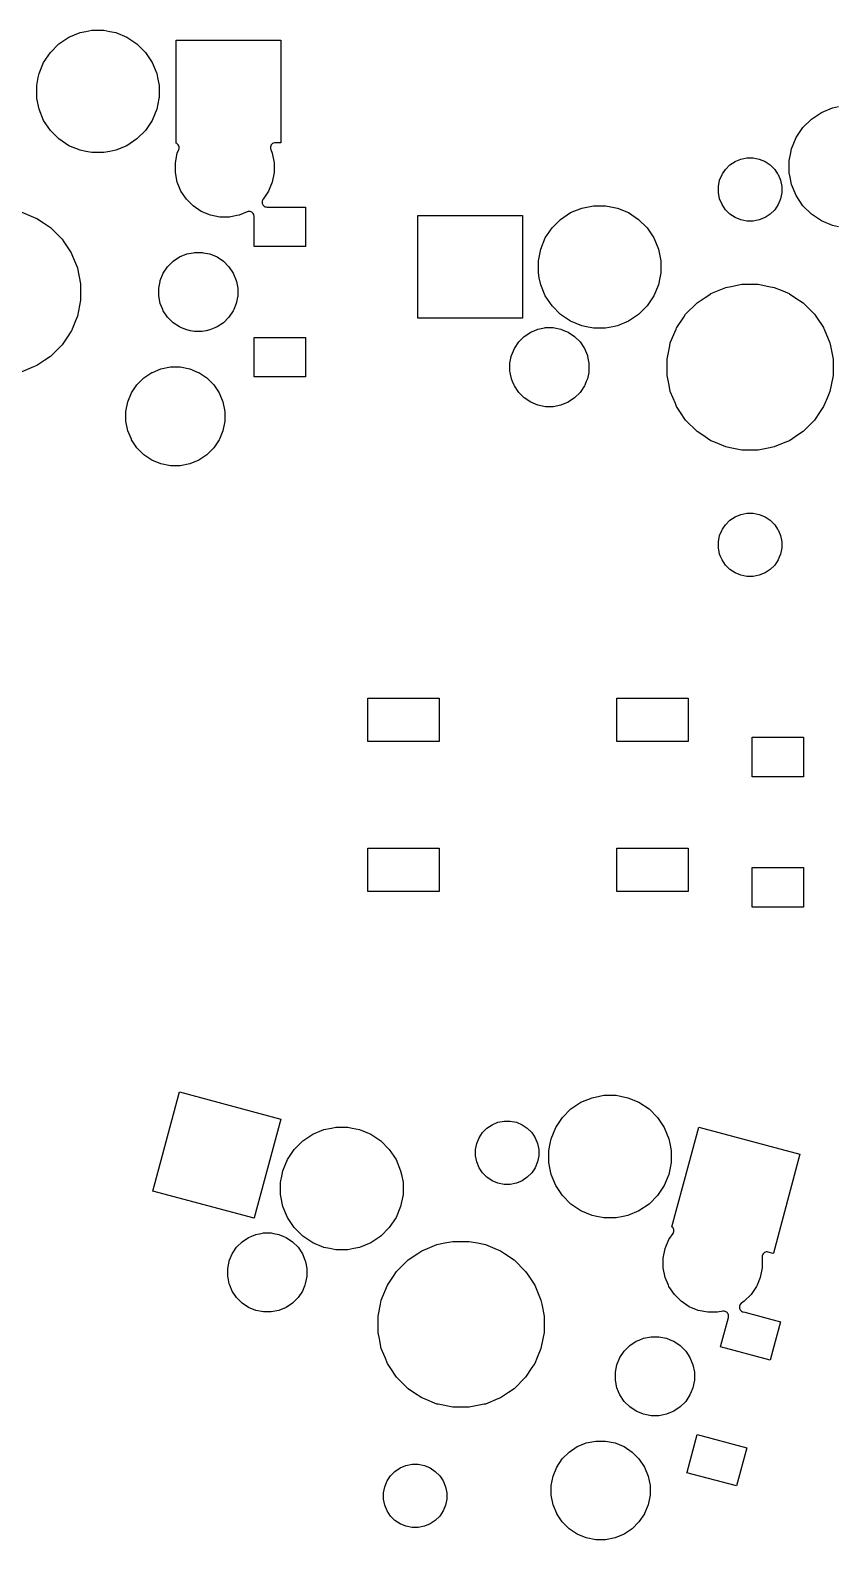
# Model space of a CAD drawing. Extents: x 70 to 347, y -163 to -55.
# Drawn here: x 295.27 to 315.67, y -154.24 to -116 of the extents above; entities that cross this region are included whole.
import ezdxf

# ---------------------------------------------------------------- set-up
doc = ezdxf.new("R2010")
doc.units = 0
doc.layers.add('BLACK', color=7, linetype='CONTINUOUS')

msp = doc.modelspace()

# ---------------------------------------------------------------- linework, layer by layer
at = {"layer": 'BLACK', "linetype": 'CONTINUOUS'}
for p, q in [((295.998, -116.346), (296.252, -116.177)), ((296.252, -116.177), (296.534, -116.06)), ((296.534, -116.06), (296.684, -116.03)), ((296.684, -116.03), (296.834, -116)), ((296.834, -116), (297.139, -116)), ((297.139, -116), (297.289, -116.03)), ((297.289, -116.03), (297.439, -116.06)), ((297.439, -116.06), (297.721, -116.177)), ((297.721, -116.177), (297.975, -116.346)), ((295.612, -116.817), (295.782, -116.563)), ((295.782, -116.563), (295.998, -116.346)), ((297.975, -116.346), (298.191, -116.563)), ((298.191, -116.563), (298.361, -116.817)), ((298.963, -118.861), (298.963, -116.25)), ((298.963, -116.25), (301.615, -116.25)), ((301.615, -116.25), (301.615, -118.852)), ((295.495, -117.099), (295.612, -116.817)), ((298.361, -116.817), (298.478, -117.099)), ((295.436, -117.398), (295.476, -117.197)), ((295.476, -117.197), (295.495, -117.099)), ((298.478, -117.099), (298.498, -117.197)), ((298.498, -117.197), (298.538, -117.398)), ((295.436, -117.704), (295.436, -117.398)), ((295.442, -117.734), (295.436, -117.704)), ((295.495, -118.004), (295.442, -117.734)), ((298.532, -117.734), (298.478, -118.004)), ((298.538, -117.704), (298.532, -117.734)), ((298.538, -117.398), (298.538, -117.704)), ((295.612, -118.286), (295.495, -118.004)), ((298.478, -118.004), (298.361, -118.286)), ((315.048, -118.251), (315.302, -118.082)), ((315.302, -118.082), (315.584, -117.965)), ((315.584, -117.965), (315.734, -117.935)), ((295.782, -118.54), (295.612, -118.286)), ((295.998, -118.756), (295.782, -118.54)), ((298.191, -118.54), (297.975, -118.756)), ((298.361, -118.286), (298.191, -118.54)), ((314.662, -118.722), (314.832, -118.467)), ((314.832, -118.467), (315.048, -118.251)), ((296.252, -118.926), (295.998, -118.756)), ((297.975, -118.756), (297.721, -118.926)), ((298.964, -118.862), (298.963, -118.861)), ((298.985, -118.873), (298.964, -118.862)), ((299.004, -118.889), (298.985, -118.873)), ((299.02, -118.908), (299.004, -118.889)), ((299.031, -118.929), (299.02, -118.908)), ((301.373, -118.908), (301.362, -118.929)), ((301.389, -118.889), (301.373, -118.908)), ((301.408, -118.873), (301.389, -118.889)), ((301.429, -118.862), (301.408, -118.873)), ((301.453, -118.855), (301.429, -118.862)), ((301.477, -118.852), (301.453, -118.855)), ((301.615, -118.852), (301.477, -118.852)), ((314.545, -119.004), (314.662, -118.722)), ((296.534, -119.043), (296.252, -118.926)), ((296.684, -119.072), (296.534, -119.043)), ((296.834, -119.102), (296.684, -119.072)), ((297.139, -119.102), (296.834, -119.102)), ((297.289, -119.072), (297.139, -119.102)), ((297.439, -119.043), (297.289, -119.072)), ((297.721, -118.926), (297.439, -119.043)), ((298.946, -119.358), (298.994, -119.116)), ((298.994, -119.116), (299.031, -119.025)), ((299.039, -118.953), (299.031, -118.929)), ((299.031, -119.025), (299.039, -119.002)), ((299.041, -118.977), (299.039, -118.953)), ((299.039, -119.002), (299.041, -118.977)), ((301.355, -118.953), (301.352, -118.977)), ((301.352, -118.977), (301.355, -119.002)), ((301.362, -118.929), (301.355, -118.953)), ((301.355, -119.002), (301.362, -119.025)), ((301.362, -119.025), (301.4, -119.116)), ((301.4, -119.116), (301.448, -119.358)), ((313.136, -119.319), (313.263, -119.266)), ((313.263, -119.266), (313.418, -119.235)), ((313.418, -119.235), (313.575, -119.235)), ((313.575, -119.235), (313.73, -119.266)), ((313.73, -119.266), (313.858, -119.319)), ((314.486, -119.303), (314.517, -119.146)), ((314.486, -119.609), (314.486, -119.303)), ((314.517, -119.146), (314.545, -119.004)), ((298.946, -119.604), (298.946, -119.358)), ((298.994, -119.846), (298.946, -119.604)), ((301.448, -119.604), (301.4, -119.846)), ((301.448, -119.358), (301.448, -119.604)), ((312.726, -119.803), (312.787, -119.657)), ((312.787, -119.657), (312.799, -119.639)), ((312.799, -119.639), (312.874, -119.526)), ((312.874, -119.526), (312.986, -119.414)), ((312.986, -119.414), (313.117, -119.326)), ((313.117, -119.326), (313.136, -119.319)), ((313.858, -119.319), (313.876, -119.326)), ((313.876, -119.326), (314.007, -119.414)), ((314.007, -119.414), (314.119, -119.526)), ((314.119, -119.526), (314.194, -119.639)), ((314.194, -119.639), (314.206, -119.657)), ((314.206, -119.657), (314.267, -119.803)), ((314.509, -119.725), (314.486, -119.609)), ((299.055, -119.993), (298.994, -119.846)), ((299.088, -120.074), (299.055, -119.993)), ((301.339, -119.993), (301.305, -120.074)), ((301.4, -119.846), (301.339, -119.993)), ((312.696, -119.957), (312.726, -119.803)), ((312.696, -120.115), (312.696, -119.957)), ((314.267, -119.803), (314.298, -119.957)), ((314.298, -119.957), (314.298, -120.115)), ((314.545, -119.909), (314.509, -119.725)), ((314.662, -120.191), (314.545, -119.909)), ((299.225, -120.279), (299.088, -120.074)), ((299.399, -120.453), (299.225, -120.279)), ((301.145, -120.331), (301.143, -120.355)), ((301.143, -120.355), (301.145, -120.38)), ((301.152, -120.307), (301.145, -120.331)), ((301.145, -120.38), (301.152, -120.403)), ((301.164, -120.286), (301.152, -120.307)), ((301.152, -120.403), (301.164, -120.425)), ((301.168, -120.279), (301.164, -120.286)), ((301.164, -120.425), (301.179, -120.444)), ((301.305, -120.074), (301.168, -120.279)), ((301.168, -120.279), (301.168, -120.279)), ((301.179, -120.444), (301.198, -120.459)), ((309.406, -120.471), (309.534, -120.445)), ((309.534, -120.445), (309.839, -120.445)), ((309.839, -120.445), (309.967, -120.471)), ((312.726, -120.27), (312.696, -120.115)), ((312.787, -120.416), (312.726, -120.27)), ((312.874, -120.547), (312.787, -120.416)), ((312.787, -120.416), (312.787, -120.416)), ((314.206, -120.416), (314.119, -120.547)), ((314.267, -120.27), (314.206, -120.416)), ((314.206, -120.416), (314.206, -120.416)), ((314.298, -120.115), (314.267, -120.27)), ((314.832, -120.445), (314.662, -120.191)), ((315.048, -120.661), (314.832, -120.445)), ((295.059, -120.611), (295.296, -120.709)), ((295.296, -120.709), (295.418, -120.76)), ((295.418, -120.76), (295.442, -120.769)), ((295.442, -120.769), (295.606, -120.879)), ((299.604, -120.59), (299.399, -120.453)), ((299.832, -120.684), (299.604, -120.59)), ((299.604, -120.59), (299.604, -120.59)), ((299.604, -120.59), (299.604, -120.59)), ((300.073, -120.732), (299.832, -120.684)), ((300.32, -120.732), (300.073, -120.732)), ((300.506, -120.695), (300.32, -120.732)), ((300.561, -120.684), (300.506, -120.695)), ((300.767, -120.599), (300.561, -120.684)), ((300.79, -120.592), (300.767, -120.599)), ((300.814, -120.59), (300.79, -120.592)), ((300.839, -120.592), (300.814, -120.59)), ((300.862, -120.599), (300.839, -120.592)), ((300.884, -120.611), (300.862, -120.599)), ((300.903, -120.626), (300.884, -120.611)), ((300.918, -120.645), (300.903, -120.626)), ((300.93, -120.667), (300.918, -120.645)), ((300.937, -120.69), (300.93, -120.667)), ((300.939, -120.715), (300.937, -120.69)), ((300.939, -121.482), (300.939, -120.715)), ((301.198, -120.459), (301.22, -120.471)), ((301.22, -120.471), (301.243, -120.478)), ((301.243, -120.478), (301.268, -120.48)), ((301.268, -120.48), (302.241, -120.48)), ((302.241, -120.48), (302.241, -121.482)), ((305.086, -123.297), (305.086, -120.695)), ((305.086, -120.695), (307.738, -120.695)), ((307.738, -120.695), (307.738, -123.297)), ((308.482, -121.007), (308.698, -120.791)), ((308.698, -120.791), (308.952, -120.622)), ((308.952, -120.622), (309.234, -120.505)), ((309.234, -120.505), (309.406, -120.471)), ((309.967, -120.471), (310.139, -120.505)), ((310.139, -120.505), (310.421, -120.622)), ((310.421, -120.622), (310.675, -120.791)), ((310.675, -120.791), (310.891, -121.007)), ((312.986, -120.658), (312.874, -120.547)), ((313.117, -120.746), (312.986, -120.658)), ((313.263, -120.806), (313.117, -120.746)), ((313.117, -120.746), (313.117, -120.746)), ((313.117, -120.746), (313.117, -120.746)), ((313.418, -120.837), (313.263, -120.806)), ((313.73, -120.806), (313.575, -120.837)), ((313.876, -120.746), (313.73, -120.806)), ((314.007, -120.658), (313.876, -120.746)), ((313.876, -120.746), (313.876, -120.746)), ((313.876, -120.746), (313.876, -120.746)), ((314.119, -120.547), (314.007, -120.658)), ((315.302, -120.831), (315.048, -120.661)), ((315.584, -120.948), (315.302, -120.831)), ((295.606, -120.879), (295.786, -120.999)), ((295.786, -120.999), (296.079, -121.292)), ((308.312, -121.262), (308.482, -121.007)), ((310.891, -121.007), (311.061, -121.262)), ((313.575, -120.837), (313.418, -120.837)), ((315.734, -120.977), (315.584, -120.948)), ((296.079, -121.292), (296.127, -121.364)), ((296.127, -121.364), (296.308, -121.636)), ((302.241, -121.482), (300.939, -121.482)), ((308.178, -121.63), (308.195, -121.544)), ((308.195, -121.544), (308.312, -121.262)), ((311.061, -121.262), (311.178, -121.544)), ((311.178, -121.544), (311.195, -121.63)), ((296.308, -121.636), (296.308, -121.636)), ((296.308, -121.636), (296.344, -121.721)), ((296.344, -121.721), (296.467, -122.018)), ((298.749, -121.993), (298.888, -121.854)), ((298.888, -121.854), (299.052, -121.744)), ((299.052, -121.744), (299.235, -121.669)), ((299.235, -121.669), (299.399, -121.636)), ((299.399, -121.636), (299.428, -121.63)), ((299.428, -121.63), (299.625, -121.63)), ((299.625, -121.63), (299.654, -121.636)), ((299.654, -121.636), (299.819, -121.669)), ((299.819, -121.669), (300.001, -121.744)), ((300.001, -121.744), (300.165, -121.854)), ((300.165, -121.854), (300.304, -121.993)), ((308.136, -121.843), (308.178, -121.63)), ((308.136, -122.149), (308.136, -121.843)), ((311.195, -121.63), (311.238, -121.843)), ((311.238, -121.843), (311.238, -122.149)), ((296.467, -122.018), (296.469, -122.027)), ((296.469, -122.027), (296.548, -122.424)), ((298.526, -122.533), (298.559, -122.364)), ((298.559, -122.364), (298.564, -122.339)), ((298.564, -122.339), (298.64, -122.157)), ((298.64, -122.157), (298.749, -121.993)), ((300.304, -121.993), (300.414, -122.157)), ((300.414, -122.157), (300.489, -122.339)), ((300.489, -122.339), (300.494, -122.364)), ((300.494, -122.364), (300.528, -122.533)), ((308.16, -122.271), (308.136, -122.149)), ((308.195, -122.449), (308.16, -122.271)), ((311.213, -122.271), (311.178, -122.449)), ((311.238, -122.149), (311.213, -122.271)), ((296.548, -122.424), (296.548, -122.838)), ((298.526, -122.73), (298.526, -122.533)), ((298.564, -122.923), (298.526, -122.73)), ((300.528, -122.73), (300.489, -122.923)), ((300.528, -122.533), (300.528, -122.73)), ((308.312, -122.731), (308.195, -122.449)), ((308.482, -122.985), (308.312, -122.731)), ((311.061, -122.731), (310.891, -122.985)), ((311.178, -122.449), (311.061, -122.731)), ((312.362, -122.768), (312.501, -122.674)), ((312.501, -122.674), (312.504, -122.673)), ((312.504, -122.673), (312.71, -122.588)), ((312.71, -122.588), (312.884, -122.516)), ((312.884, -122.516), (313.021, -122.489)), ((313.021, -122.489), (313.29, -122.435)), ((313.29, -122.435), (313.704, -122.435)), ((313.704, -122.435), (313.972, -122.489)), ((313.972, -122.489), (314.109, -122.516)), ((314.109, -122.516), (314.284, -122.588)), ((314.284, -122.588), (314.489, -122.673)), ((314.489, -122.673), (314.492, -122.674)), ((314.492, -122.674), (314.631, -122.768)), ((296.494, -123.105), (296.467, -123.244)), ((296.548, -122.838), (296.494, -123.105)), ((298.627, -123.076), (298.564, -122.923)), ((298.64, -123.105), (298.627, -123.076)), ((298.749, -123.269), (298.64, -123.105)), ((300.414, -123.105), (300.304, -123.269)), ((300.426, -123.076), (300.414, -123.105)), ((300.489, -122.923), (300.426, -123.076)), ((308.698, -123.201), (308.482, -122.985)), ((310.891, -122.985), (310.675, -123.201)), ((311.865, -123.197), (312.157, -122.904)), ((312.157, -122.904), (312.362, -122.768)), ((314.631, -122.768), (314.836, -122.904)), ((314.836, -122.904), (315.129, -123.197)), ((296.417, -123.365), (296.314, -123.613)), ((296.467, -123.244), (296.417, -123.365)), ((298.888, -123.409), (298.749, -123.269)), ((299.052, -123.518), (298.888, -123.409)), ((300.165, -123.409), (300.001, -123.518)), ((300.304, -123.269), (300.165, -123.409)), ((307.738, -123.297), (305.086, -123.297)), ((308.952, -123.371), (308.698, -123.201)), ((309.234, -123.488), (308.952, -123.371)), ((309.353, -123.511), (309.234, -123.488)), ((309.534, -123.547), (309.353, -123.511)), ((310.02, -123.511), (309.839, -123.547)), ((310.139, -123.488), (310.02, -123.511)), ((310.421, -123.371), (310.139, -123.488)), ((310.675, -123.201), (310.421, -123.371)), ((311.639, -123.535), (311.816, -123.269)), ((311.816, -123.269), (311.865, -123.197)), ((315.129, -123.197), (315.177, -123.269)), ((315.177, -123.269), (315.355, -123.535)), ((296.232, -123.74), (296.079, -123.971)), ((296.308, -123.626), (296.232, -123.74)), ((296.314, -123.613), (296.308, -123.626)), ((299.106, -123.54), (299.052, -123.518)), ((299.052, -123.518), (299.052, -123.518)), ((299.052, -123.518), (299.052, -123.518)), ((299.235, -123.594), (299.106, -123.54)), ((299.329, -123.613), (299.235, -123.594)), ((299.428, -123.632), (299.329, -123.613)), ((299.625, -123.632), (299.428, -123.632)), ((299.724, -123.613), (299.625, -123.632)), ((299.819, -123.594), (299.724, -123.613)), ((299.947, -123.54), (299.819, -123.594)), ((300.001, -123.518), (299.947, -123.54)), ((300.001, -123.518), (300.001, -123.518)), ((300.001, -123.518), (300.001, -123.518)), ((300.939, -124.782), (300.939, -123.78)), ((300.939, -123.78), (302.241, -123.78)), ((302.241, -123.78), (302.241, -124.782)), ((307.639, -123.898), (307.778, -123.759)), ((307.778, -123.759), (307.942, -123.649)), ((307.942, -123.649), (307.983, -123.632)), ((307.983, -123.632), (308.031, -123.613)), ((308.031, -123.613), (308.125, -123.574)), ((308.125, -123.574), (308.289, -123.541)), ((308.289, -123.541), (308.318, -123.535)), ((308.318, -123.535), (308.515, -123.535)), ((308.515, -123.535), (308.544, -123.541)), ((308.544, -123.541), (308.709, -123.574)), ((308.709, -123.574), (308.802, -123.613)), ((308.802, -123.613), (308.85, -123.632)), ((308.85, -123.632), (308.891, -123.649)), ((308.891, -123.649), (309.055, -123.759)), ((309.055, -123.759), (309.194, -123.898)), ((309.839, -123.547), (309.534, -123.547)), ((311.476, -123.923), (311.621, -123.574)), ((311.621, -123.574), (311.635, -123.541)), ((311.635, -123.541), (311.639, -123.535)), ((315.355, -123.535), (315.358, -123.541)), ((315.358, -123.541), (315.372, -123.574)), ((315.372, -123.574), (315.517, -123.923)), ((295.786, -124.263), (295.646, -124.357)), ((296.079, -123.971), (295.786, -124.263)), ((307.416, -124.438), (307.449, -124.267)), ((307.449, -124.267), (307.454, -124.244)), ((307.454, -124.244), (307.53, -124.062)), ((307.53, -124.062), (307.639, -123.898)), ((309.194, -123.898), (309.304, -124.062)), ((309.304, -124.062), (309.379, -124.244)), ((309.379, -124.244), (309.384, -124.267)), ((309.384, -124.267), (309.418, -124.438)), ((311.396, -124.329), (311.462, -123.993)), ((311.462, -123.993), (311.476, -123.923)), ((315.517, -123.923), (315.531, -123.993)), ((315.531, -123.993), (315.598, -124.329)), ((295.352, -124.53), (295.059, -124.651)), ((295.442, -124.493), (295.352, -124.53)), ((295.646, -124.357), (295.442, -124.493)), ((295.442, -124.493), (295.442, -124.493)), ((295.442, -124.493), (295.442, -124.493)), ((298.366, -124.668), (298.582, -124.578)), ((298.582, -124.578), (298.823, -124.53)), ((298.823, -124.53), (299.07, -124.53)), ((299.07, -124.53), (299.311, -124.578)), ((299.311, -124.578), (299.528, -124.668)), ((307.416, -124.635), (307.416, -124.438)), ((307.423, -124.674), (307.416, -124.635)), ((309.418, -124.635), (309.41, -124.674)), ((309.418, -124.438), (309.418, -124.635)), ((311.396, -124.743), (311.396, -124.329)), ((315.598, -124.329), (315.598, -124.743)), ((297.838, -125.189), (297.975, -124.984)), ((297.975, -124.984), (298.149, -124.809)), ((298.149, -124.809), (298.354, -124.673)), ((298.354, -124.673), (298.366, -124.668)), ((299.528, -124.668), (299.539, -124.673)), ((299.539, -124.673), (299.744, -124.809)), ((299.744, -124.809), (299.918, -124.984)), ((299.918, -124.984), (300.055, -125.189)), ((302.241, -124.782), (300.939, -124.782)), ((307.454, -124.828), (307.423, -124.674)), ((307.483, -124.898), (307.454, -124.828)), ((307.522, -124.993), (307.483, -124.898)), ((307.53, -125.01), (307.522, -124.993)), ((307.639, -125.174), (307.53, -125.01)), ((309.304, -125.01), (309.194, -125.174)), ((309.311, -124.993), (309.304, -125.01)), ((309.35, -124.898), (309.311, -124.993)), ((309.379, -124.828), (309.35, -124.898)), ((309.41, -124.674), (309.379, -124.828)), ((311.445, -124.993), (311.396, -124.743)), ((311.476, -125.149), (311.445, -124.993)), ((315.548, -124.993), (315.517, -125.149)), ((315.598, -124.743), (315.548, -124.993)), ((297.696, -125.658), (297.744, -125.416)), ((297.744, -125.416), (297.838, -125.189)), ((297.838, -125.189), (297.838, -125.189)), ((300.055, -125.189), (300.055, -125.189)), ((300.055, -125.189), (300.15, -125.416)), ((300.15, -125.416), (300.198, -125.658)), ((307.778, -125.314), (307.639, -125.174)), ((307.942, -125.423), (307.778, -125.314)), ((308.125, -125.499), (307.942, -125.423)), ((308.891, -125.423), (308.709, -125.499)), ((309.055, -125.314), (308.891, -125.423)), ((309.194, -125.174), (309.055, -125.314)), ((311.547, -125.319), (311.476, -125.149)), ((311.605, -125.46), (311.547, -125.319)), ((315.446, -125.319), (315.388, -125.46)), ((315.517, -125.149), (315.446, -125.319)), ((297.696, -125.904), (297.696, -125.658)), ((300.198, -125.658), (300.198, -125.904)), ((308.318, -125.537), (308.125, -125.499)), ((308.515, -125.537), (308.318, -125.537)), ((308.709, -125.499), (308.515, -125.537)), ((311.635, -125.531), (311.605, -125.46)), ((311.719, -125.658), (311.635, -125.531)), ((311.865, -125.876), (311.719, -125.658)), ((315.274, -125.658), (315.129, -125.876)), ((315.358, -125.531), (315.274, -125.658)), ((315.388, -125.46), (315.358, -125.531)), ((297.744, -126.146), (297.696, -125.904)), ((297.833, -126.361), (297.744, -126.146)), ((300.15, -126.146), (300.061, -126.361)), ((300.198, -125.904), (300.15, -126.146)), ((312.157, -126.168), (311.865, -125.876)), ((312.273, -126.245), (312.157, -126.168)), ((314.836, -126.168), (314.721, -126.245)), ((315.129, -125.876), (314.836, -126.168)), ((297.838, -126.374), (297.833, -126.361)), ((297.975, -126.579), (297.838, -126.374)), ((300.055, -126.374), (299.918, -126.579)), ((300.061, -126.361), (300.055, -126.374)), ((312.501, -126.398), (312.273, -126.245)), ((312.578, -126.43), (312.501, -126.398)), ((312.501, -126.398), (312.501, -126.398)), ((312.501, -126.398), (312.501, -126.398)), ((312.884, -126.556), (312.578, -126.43)), ((312.995, -126.579), (312.884, -126.556)), ((314.109, -126.556), (313.998, -126.579)), ((314.415, -126.43), (314.109, -126.556)), ((314.492, -126.398), (314.415, -126.43)), ((314.721, -126.245), (314.492, -126.398)), ((314.492, -126.398), (314.492, -126.398)), ((314.492, -126.398), (314.492, -126.398)), ((298.149, -126.753), (297.975, -126.579)), ((298.354, -126.89), (298.149, -126.753)), ((298.582, -126.984), (298.354, -126.89)), ((298.354, -126.89), (298.354, -126.89)), ((298.354, -126.89), (298.354, -126.89)), ((299.539, -126.89), (299.311, -126.984)), ((299.744, -126.753), (299.539, -126.89)), ((299.539, -126.89), (299.539, -126.89)), ((299.539, -126.89), (299.539, -126.89)), ((299.918, -126.579), (299.744, -126.753)), ((313.29, -126.637), (312.995, -126.579)), ((313.704, -126.637), (313.29, -126.637)), ((313.998, -126.579), (313.704, -126.637)), ((298.823, -127.032), (298.582, -126.984)), ((299.07, -127.032), (298.823, -127.032)), ((299.311, -126.984), (299.07, -127.032)), ((312.874, -128.526), (312.986, -128.414)), ((312.986, -128.414), (313.117, -128.326)), ((313.117, -128.326), (313.263, -128.266)), ((313.117, -128.326), (313.117, -128.326)), ((313.263, -128.266), (313.418, -128.235)), ((313.418, -128.235), (313.575, -128.235)), ((313.575, -128.235), (313.73, -128.266)), ((313.73, -128.266), (313.876, -128.326)), ((313.876, -128.326), (313.876, -128.326)), ((313.876, -128.326), (314.007, -128.414)), ((314.007, -128.414), (314.119, -128.526)), ((312.696, -128.957), (312.726, -128.803)), ((312.726, -128.803), (312.787, -128.657)), ((312.787, -128.657), (312.799, -128.638)), ((312.799, -128.638), (312.874, -128.526)), ((314.119, -128.526), (314.194, -128.638)), ((314.194, -128.638), (314.206, -128.657)), ((314.206, -128.657), (314.267, -128.803)), ((314.267, -128.803), (314.298, -128.957)), ((312.696, -129.115), (312.696, -128.957)), ((312.726, -129.27), (312.696, -129.115)), ((314.298, -129.115), (314.267, -129.27)), ((314.298, -128.957), (314.298, -129.115)), ((312.758, -129.347), (312.726, -129.27)), ((312.787, -129.416), (312.758, -129.347)), ((312.874, -129.547), (312.787, -129.416)), ((312.986, -129.658), (312.874, -129.547)), ((314.119, -129.547), (314.007, -129.658)), ((314.206, -129.416), (314.119, -129.547)), ((314.235, -129.347), (314.206, -129.416)), ((314.267, -129.27), (314.235, -129.347)), ((313.117, -129.746), (312.986, -129.658)), ((313.263, -129.806), (313.117, -129.746)), ((313.117, -129.746), (313.117, -129.746)), ((313.117, -129.746), (313.117, -129.746)), ((313.418, -129.837), (313.263, -129.806)), ((313.575, -129.837), (313.418, -129.837)), ((313.73, -129.806), (313.575, -129.837)), ((313.876, -129.746), (313.73, -129.806)), ((314.007, -129.658), (313.876, -129.746)), ((313.876, -129.746), (313.876, -129.746)), ((313.876, -129.746), (313.876, -129.746)), ((303.823, -134.021), (303.823, -132.919)), ((303.823, -132.919), (305.625, -132.919)), ((305.625, -132.919), (305.625, -134.021)), ((310.123, -134.021), (310.123, -132.919)), ((310.123, -132.919), (311.925, -132.919)), ((311.925, -132.919), (311.925, -134.021)), ((305.625, -134.021), (303.823, -134.021)), ((311.925, -134.021), (310.123, -134.021)), ((313.545, -134.912), (313.545, -133.91)), ((313.545, -133.91), (314.847, -133.91)), ((314.847, -133.91), (314.847, -134.912)), ((314.847, -134.912), (313.545, -134.912)), ((303.823, -137.821), (303.823, -136.719)), ((303.823, -136.719), (305.625, -136.719)), ((305.625, -136.719), (305.625, -137.821)), ((310.123, -137.821), (310.123, -136.719)), ((310.123, -136.719), (311.925, -136.719)), ((311.925, -136.719), (311.925, -137.821)), ((313.545, -138.212), (313.545, -137.21)), ((313.545, -137.21), (314.847, -137.21)), ((314.847, -137.21), (314.847, -138.212)), ((305.625, -137.821), (303.823, -137.821)), ((311.925, -137.821), (310.123, -137.821)), ((314.847, -138.212), (313.545, -138.212)), ((298.378, -145.407), (299.051, -142.893)), ((299.051, -142.893), (301.613, -143.58)), ((309.497, -143.04), (309.68, -143.003)), ((309.68, -143.003), (309.797, -142.98)), ((309.797, -142.98), (310.102, -142.98)), ((310.102, -142.98), (310.219, -143.003)), ((310.219, -143.003), (310.402, -143.04)), ((308.745, -143.542), (308.961, -143.326)), ((308.961, -143.326), (309.215, -143.157)), ((309.215, -143.157), (309.497, -143.04)), ((310.402, -143.04), (310.684, -143.157)), ((310.684, -143.157), (310.938, -143.326)), ((310.938, -143.326), (311.154, -143.542)), ((301.613, -143.58), (300.943, -146.08)), ((306.835, -143.812), (306.967, -143.724)), ((306.967, -143.724), (307.112, -143.664)), ((306.967, -143.724), (306.967, -143.724)), ((307.112, -143.664), (307.267, -143.633)), ((307.267, -143.633), (307.425, -143.633)), ((307.425, -143.633), (307.58, -143.664)), ((307.58, -143.664), (307.725, -143.724)), ((307.725, -143.724), (307.725, -143.724)), ((307.725, -143.724), (307.857, -143.812)), ((308.575, -143.796), (308.745, -143.542)), ((311.154, -143.542), (311.324, -143.796)), ((301.954, -144.352), (302.17, -144.136)), ((302.17, -144.136), (302.424, -143.966)), ((302.424, -143.966), (302.706, -143.85)), ((302.706, -143.85), (302.897, -143.812)), ((302.897, -143.812), (303.006, -143.79)), ((303.006, -143.79), (303.311, -143.79)), ((303.311, -143.79), (303.42, -143.812)), ((303.42, -143.812), (303.611, -143.85)), ((303.611, -143.85), (303.893, -143.966)), ((303.893, -143.966), (304.147, -144.136)), ((304.147, -144.136), (304.363, -144.352)), ((306.576, -144.2), (306.636, -144.054)), ((306.636, -144.054), (306.724, -143.923)), ((306.636, -144.054), (306.636, -144.054)), ((306.724, -143.923), (306.835, -143.812)), ((307.857, -143.812), (307.968, -143.923)), ((307.968, -143.923), (308.056, -144.054)), ((308.056, -144.054), (308.056, -144.054)), ((308.056, -144.054), (308.116, -144.2)), ((308.434, -144.2), (308.458, -144.079)), ((308.458, -144.079), (308.575, -143.796)), ((311.324, -143.796), (311.441, -144.079)), ((311.441, -144.079), (311.465, -144.2)), ((311.945, -144.72), (312.195, -143.786)), ((312.195, -143.786), (314.757, -144.472)), ((301.784, -144.606), (301.954, -144.352)), ((304.363, -144.352), (304.533, -144.606)), ((306.545, -144.355), (306.576, -144.2)), ((306.545, -144.513), (306.545, -144.355)), ((306.576, -144.667), (306.545, -144.513)), ((308.116, -144.2), (308.147, -144.355)), ((308.147, -144.513), (308.116, -144.667)), ((308.147, -144.355), (308.147, -144.513)), ((308.399, -144.378), (308.434, -144.2)), ((308.399, -144.684), (308.399, -144.378)), ((311.465, -144.2), (311.501, -144.378)), ((311.501, -144.378), (311.501, -144.684)), ((314.757, -144.472), (314.085, -146.978)), ((301.648, -144.987), (301.667, -144.889)), ((301.667, -144.889), (301.784, -144.606)), ((304.533, -144.606), (304.65, -144.889)), ((304.65, -144.889), (304.67, -144.987)), ((306.636, -144.813), (306.576, -144.667)), ((306.724, -144.944), (306.636, -144.813)), ((306.636, -144.813), (306.636, -144.813)), ((308.056, -144.813), (307.968, -144.944)), ((308.116, -144.667), (308.056, -144.813)), ((308.056, -144.813), (308.056, -144.813)), ((308.424, -144.813), (308.399, -144.684)), ((308.458, -144.983), (308.424, -144.813)), ((311.475, -144.813), (311.441, -144.983)), ((311.501, -144.684), (311.475, -144.813)), ((311.519, -146.309), (311.945, -144.72)), ((301.608, -145.188), (301.648, -144.987)), ((301.608, -145.494), (301.608, -145.188)), ((304.67, -144.987), (304.71, -145.188)), ((304.71, -145.188), (304.71, -145.494)), ((306.835, -145.056), (306.724, -144.944)), ((306.967, -145.144), (306.835, -145.056)), ((307.112, -145.204), (306.967, -145.144)), ((306.967, -145.144), (306.967, -145.144)), ((306.967, -145.144), (306.967, -145.144)), ((307.267, -145.235), (307.112, -145.204)), ((307.425, -145.235), (307.267, -145.235)), ((307.58, -145.204), (307.425, -145.235)), ((307.725, -145.144), (307.58, -145.204)), ((307.857, -145.056), (307.725, -145.144)), ((307.725, -145.144), (307.725, -145.144)), ((307.725, -145.144), (307.725, -145.144)), ((307.968, -144.944), (307.857, -145.056)), ((308.575, -145.266), (308.458, -144.983)), ((308.745, -145.52), (308.575, -145.266)), ((311.324, -145.266), (311.154, -145.52)), ((311.441, -144.983), (311.324, -145.266)), ((300.939, -146.093), (298.378, -145.407)), ((301.616, -145.534), (301.608, -145.494)), ((301.667, -145.793), (301.616, -145.534)), ((304.702, -145.534), (304.65, -145.793)), ((304.71, -145.494), (304.702, -145.534)), ((308.961, -145.736), (308.745, -145.52)), ((311.154, -145.52), (310.938, -145.736)), ((301.784, -146.076), (301.667, -145.793)), ((304.65, -145.793), (304.533, -146.076)), ((309.215, -145.905), (308.961, -145.736)), ((309.497, -146.022), (309.215, -145.905)), ((309.616, -146.046), (309.497, -146.022)), ((309.797, -146.082), (309.616, -146.046)), ((310.284, -146.046), (310.102, -146.082)), ((310.402, -146.022), (310.284, -146.046)), ((310.684, -145.905), (310.402, -146.022)), ((310.938, -145.736), (310.684, -145.905)), ((300.943, -146.08), (300.939, -146.093)), ((300.939, -146.093), (300.939, -146.093)), ((301.954, -146.33), (301.784, -146.076)), ((302.17, -146.546), (301.954, -146.33)), ((304.363, -146.33), (304.147, -146.546)), ((304.533, -146.076), (304.363, -146.33)), ((310.102, -146.082), (309.797, -146.082)), ((311.531, -146.319), (311.519, -146.309)), ((311.547, -146.338), (311.531, -146.319)), ((311.558, -146.36), (311.547, -146.338)), ((311.547, -146.477), (311.558, -146.455)), ((311.565, -146.383), (311.558, -146.36)), ((311.558, -146.455), (311.565, -146.432)), ((311.568, -146.407), (311.565, -146.383)), ((311.565, -146.432), (311.568, -146.407)), ((300.387, -146.992), (300.497, -146.828)), ((300.497, -146.828), (300.636, -146.688)), ((300.636, -146.688), (300.8, -146.579)), ((300.8, -146.579), (300.88, -146.546)), ((300.8, -146.579), (300.8, -146.579)), ((300.88, -146.546), (300.983, -146.503)), ((300.983, -146.503), (301.115, -146.477)), ((301.115, -146.477), (301.176, -146.465)), ((301.176, -146.465), (301.373, -146.465)), ((301.373, -146.465), (301.434, -146.477)), ((301.434, -146.477), (301.566, -146.503)), ((301.566, -146.503), (301.669, -146.546)), ((301.669, -146.546), (301.749, -146.579)), ((301.749, -146.579), (301.749, -146.579)), ((301.749, -146.579), (301.913, -146.688)), ((301.913, -146.688), (302.052, -146.828)), ((302.052, -146.828), (302.162, -146.992)), ((302.424, -146.715), (302.17, -146.546)), ((302.706, -146.832), (302.424, -146.715)), ((302.856, -146.862), (302.706, -146.832)), ((303.611, -146.832), (303.461, -146.862)), ((303.893, -146.715), (303.611, -146.832)), ((304.147, -146.546), (303.893, -146.715)), ((305.326, -146.861), (305.569, -146.76)), ((305.569, -146.76), (305.771, -146.72)), ((305.771, -146.72), (305.974, -146.68)), ((305.974, -146.68), (306.388, -146.68)), ((306.388, -146.68), (306.592, -146.72)), ((306.592, -146.72), (306.794, -146.76)), ((306.794, -146.76), (307.037, -146.861)), ((311.348, -146.861), (311.442, -146.633)), ((311.442, -146.633), (311.547, -146.477)), ((311.442, -146.633), (311.442, -146.633)), ((300.273, -147.367), (300.309, -147.189)), ((300.309, -147.189), (300.312, -147.174)), ((300.312, -147.174), (300.387, -146.992)), ((302.162, -146.992), (302.237, -147.174)), ((302.237, -147.174), (302.24, -147.189)), ((302.24, -147.189), (302.275, -147.367)), ((303.006, -146.892), (302.856, -146.862)), ((303.311, -146.892), (303.006, -146.892)), ((303.461, -146.862), (303.311, -146.892)), ((304.549, -147.441), (304.842, -147.149)), ((304.842, -147.149), (305.086, -146.985)), ((305.086, -146.985), (305.186, -146.919)), ((305.186, -146.919), (305.326, -146.861)), ((305.186, -146.919), (305.186, -146.919)), ((307.037, -146.861), (307.177, -146.919)), ((307.177, -146.919), (307.177, -146.919)), ((307.177, -146.919), (307.277, -146.985)), ((307.277, -146.985), (307.521, -147.149)), ((307.521, -147.149), (307.813, -147.441)), ((311.3, -147.103), (311.348, -146.861)), ((311.3, -147.349), (311.3, -147.103)), ((313.802, -147.04), (313.798, -147.064)), ((313.798, -147.064), (313.8, -147.096)), ((313.8, -147.096), (313.802, -147.103)), ((313.811, -147.017), (313.802, -147.04)), ((313.802, -147.103), (313.802, -147.349)), ((313.824, -146.996), (313.811, -147.017)), ((313.841, -146.978), (313.824, -146.996)), ((313.861, -146.964), (313.841, -146.978)), ((313.883, -146.954), (313.861, -146.964)), ((313.907, -146.948), (313.883, -146.954)), ((313.931, -146.947), (313.907, -146.948)), ((313.955, -146.951), (313.931, -146.947)), ((314.083, -146.985), (313.955, -146.951)), ((314.085, -146.978), (314.083, -146.985)), ((314.083, -146.985), (314.083, -146.985)), ((300.273, -147.564), (300.273, -147.367)), ((300.281, -147.603), (300.273, -147.564)), ((302.275, -147.564), (302.268, -147.603)), ((302.275, -147.367), (302.275, -147.564)), ((304.32, -147.785), (304.467, -147.564)), ((304.467, -147.564), (304.549, -147.441)), ((307.813, -147.441), (307.896, -147.564)), ((307.896, -147.564), (308.043, -147.785)), ((311.348, -147.591), (311.3, -147.349)), ((311.428, -147.785), (311.348, -147.591)), ((313.754, -147.591), (313.673, -147.785)), ((313.802, -147.349), (313.754, -147.591)), ((300.312, -147.758), (300.281, -147.603)), ((300.323, -147.785), (300.312, -147.758)), ((300.387, -147.94), (300.323, -147.785)), ((300.497, -148.104), (300.387, -147.94)), ((300.387, -147.94), (300.387, -147.94)), ((302.162, -147.94), (302.052, -148.104)), ((302.226, -147.785), (302.162, -147.94)), ((302.162, -147.94), (302.162, -147.94)), ((302.237, -147.758), (302.226, -147.785)), ((302.268, -147.603), (302.237, -147.758)), ((304.161, -148.168), (304.32, -147.785)), ((308.043, -147.785), (308.202, -148.168)), ((311.442, -147.819), (311.428, -147.785)), ((311.579, -148.024), (311.442, -147.819)), ((313.659, -147.819), (313.522, -148.024)), ((313.673, -147.785), (313.659, -147.819)), ((300.636, -148.243), (300.497, -148.104)), ((300.8, -148.353), (300.636, -148.243)), ((300.983, -148.428), (300.8, -148.353)), ((301.749, -148.353), (301.566, -148.428)), ((301.913, -148.243), (301.749, -148.353)), ((302.052, -148.104), (301.913, -148.243)), ((304.08, -148.574), (304.141, -148.269)), ((304.141, -148.269), (304.161, -148.168)), ((308.202, -148.168), (308.222, -148.269)), ((308.222, -148.269), (308.282, -148.574)), ((311.753, -148.198), (311.579, -148.024)), ((311.958, -148.335), (311.753, -148.198)), ((312.186, -148.429), (311.958, -148.335)), ((311.958, -148.335), (311.958, -148.335)), ((311.958, -148.335), (311.958, -148.335)), ((313.229, -148.321), (313.227, -148.346)), ((313.227, -148.346), (313.229, -148.37)), ((313.237, -148.298), (313.229, -148.321)), ((313.248, -148.276), (313.237, -148.298)), ((313.264, -148.257), (313.248, -148.276)), ((313.283, -148.242), (313.264, -148.257)), ((313.348, -148.198), (313.283, -148.242)), ((313.522, -148.024), (313.348, -148.198)), ((301.176, -148.467), (300.983, -148.428)), ((301.373, -148.467), (301.176, -148.467)), ((301.566, -148.428), (301.373, -148.467)), ((304.08, -148.987), (304.08, -148.574)), ((308.282, -148.574), (308.282, -148.987)), ((312.428, -148.477), (312.186, -148.429)), ((312.674, -148.477), (312.428, -148.477)), ((312.805, -148.451), (312.674, -148.477)), ((312.759, -149.319), (312.95, -148.606)), ((312.837, -148.449), (312.805, -148.451)), ((312.862, -148.453), (312.837, -148.449)), ((312.884, -148.462), (312.862, -148.453)), ((312.905, -148.474), (312.884, -148.462)), ((312.923, -148.491), (312.905, -148.474)), ((312.937, -148.511), (312.923, -148.491)), ((312.948, -148.533), (312.937, -148.511)), ((312.953, -148.557), (312.948, -148.533)), ((312.95, -148.606), (312.954, -148.582)), ((312.954, -148.582), (312.953, -148.557)), ((313.229, -148.37), (313.237, -148.393)), ((313.237, -148.393), (313.248, -148.415)), ((313.248, -148.415), (313.264, -148.434)), ((313.264, -148.434), (313.283, -148.45)), ((313.283, -148.45), (313.304, -148.461)), ((313.304, -148.461), (313.32, -148.466)), ((313.32, -148.466), (313.36, -148.477)), ((313.36, -148.477), (314.267, -148.72)), ((314.267, -148.72), (314.075, -149.438)), ((314.267, -148.72), (314.267, -148.72)), ((304.113, -149.152), (304.08, -148.987)), ((308.282, -148.987), (308.25, -149.152)), ((310.796, -149.133), (310.99, -149.094)), ((310.99, -149.094), (311.187, -149.094)), ((311.187, -149.094), (311.38, -149.133)), ((304.161, -149.393), (304.113, -149.152)), ((304.255, -149.621), (304.161, -149.393)), ((308.202, -149.393), (308.107, -149.621)), ((308.25, -149.152), (308.202, -149.393)), ((310.201, -149.621), (310.311, -149.457)), ((310.311, -149.457), (310.45, -149.318)), ((310.45, -149.318), (310.614, -149.208)), ((310.614, -149.208), (310.688, -149.178)), ((310.614, -149.208), (310.614, -149.208)), ((310.688, -149.178), (310.796, -149.133)), ((311.38, -149.133), (311.489, -149.178)), ((311.489, -149.178), (311.562, -149.208)), ((311.562, -149.208), (311.562, -149.208)), ((311.562, -149.208), (311.726, -149.318)), ((311.726, -149.318), (311.866, -149.457)), ((311.866, -149.457), (311.975, -149.621)), ((312.75, -149.351), (312.759, -149.319)), ((314.008, -149.688), (312.75, -149.351)), ((314.075, -149.438), (314.008, -149.688)), ((304.32, -149.776), (304.255, -149.621)), ((304.388, -149.878), (304.32, -149.776)), ((304.32, -149.776), (304.32, -149.776)), ((304.549, -150.12), (304.388, -149.878)), ((307.975, -149.878), (307.813, -150.12)), ((308.043, -149.776), (307.975, -149.878)), ((308.107, -149.621), (308.043, -149.776)), ((308.043, -149.776), (308.043, -149.776)), ((310.088, -149.995), (310.125, -149.806)), ((310.125, -149.806), (310.126, -149.803)), ((310.126, -149.803), (310.201, -149.621)), ((311.975, -149.621), (312.051, -149.803)), ((312.051, -149.803), (312.051, -149.806)), ((312.051, -149.806), (312.089, -149.995)), ((304.842, -150.412), (304.549, -150.12)), ((307.813, -150.12), (307.521, -150.412)), ((310.087, -149.997), (310.088, -149.995)), ((310.087, -150.194), (310.087, -149.997)), ((310.126, -150.387), (310.087, -150.194)), ((312.089, -150.194), (312.051, -150.387)), ((312.089, -149.995), (312.089, -149.997)), ((312.089, -149.997), (312.089, -150.194)), ((304.979, -150.504), (304.842, -150.412)), ((305.186, -150.642), (304.979, -150.504)), ((305.251, -150.669), (305.186, -150.642)), ((305.186, -150.642), (305.186, -150.642)), ((305.186, -150.642), (305.186, -150.642)), ((307.177, -150.642), (307.111, -150.669)), ((307.384, -150.504), (307.177, -150.642)), ((307.177, -150.642), (307.177, -150.642)), ((307.177, -150.642), (307.177, -150.642)), ((307.521, -150.412), (307.384, -150.504)), ((310.169, -150.491), (310.126, -150.387)), ((310.201, -150.569), (310.169, -150.491)), ((310.311, -150.733), (310.201, -150.569)), ((310.201, -150.569), (310.201, -150.569)), ((311.975, -150.569), (311.866, -150.733)), ((312.008, -150.491), (311.975, -150.569)), ((311.975, -150.569), (311.975, -150.569)), ((312.051, -150.387), (312.008, -150.491)), ((305.569, -150.801), (305.251, -150.669)), ((305.602, -150.807), (305.569, -150.801)), ((305.974, -150.882), (305.602, -150.807)), ((306.388, -150.882), (305.974, -150.882)), ((306.761, -150.807), (306.388, -150.882)), ((306.794, -150.801), (306.761, -150.807)), ((307.111, -150.669), (306.794, -150.801)), ((310.45, -150.873), (310.311, -150.733)), ((310.614, -150.982), (310.45, -150.873)), ((310.796, -151.058), (310.614, -150.982)), ((311.562, -150.982), (311.38, -151.058)), ((311.726, -150.873), (311.562, -150.982)), ((311.866, -150.733), (311.726, -150.873)), ((310.874, -151.073), (310.796, -151.058)), ((310.99, -151.096), (310.874, -151.073)), ((311.187, -151.096), (310.99, -151.096)), ((311.302, -151.073), (311.187, -151.096)), ((311.38, -151.058), (311.302, -151.073)), ((309.144, -151.869), (309.348, -151.785)), ((309.348, -151.785), (309.59, -151.737)), ((309.59, -151.737), (309.836, -151.737)), ((309.836, -151.737), (310.078, -151.785)), ((310.078, -151.785), (310.281, -151.869)), ((311.9, -152.524), (312.156, -151.571)), ((312.156, -151.571), (313.413, -151.908)), ((308.604, -152.395), (308.741, -152.19)), ((308.741, -152.19), (308.915, -152.016)), ((308.915, -152.016), (309.12, -151.879)), ((309.12, -151.879), (309.144, -151.869)), ((310.281, -151.869), (310.305, -151.879)), ((310.305, -151.879), (310.51, -152.016)), ((310.51, -152.016), (310.684, -152.19)), ((310.684, -152.19), (310.821, -152.395)), ((313.413, -151.908), (313.154, -152.876)), ((313.413, -151.908), (313.413, -151.908)), ((304.395, -152.617), (304.506, -152.505)), ((304.506, -152.505), (304.637, -152.417)), ((304.637, -152.417), (304.783, -152.357)), ((304.637, -152.417), (304.637, -152.417)), ((304.783, -152.357), (304.938, -152.326)), ((304.938, -152.326), (305.096, -152.326)), ((305.096, -152.326), (305.25, -152.357)), ((305.25, -152.357), (305.396, -152.417)), ((305.396, -152.417), (305.396, -152.417)), ((305.396, -152.417), (305.527, -152.505)), ((305.527, -152.505), (305.639, -152.617)), ((308.51, -152.623), (308.604, -152.395)), ((308.604, -152.395), (308.604, -152.395)), ((310.821, -152.395), (310.821, -152.395)), ((310.821, -152.395), (310.916, -152.623)), ((311.896, -152.539), (311.9, -152.524)), ((313.154, -152.876), (311.896, -152.539)), ((304.216, -153.048), (304.246, -152.894)), ((304.246, -152.894), (304.307, -152.748)), ((304.307, -152.748), (304.395, -152.617)), ((304.307, -152.748), (304.307, -152.748)), ((305.639, -152.617), (305.727, -152.748)), ((305.727, -152.748), (305.727, -152.748)), ((305.727, -152.748), (305.787, -152.894)), ((305.787, -152.894), (305.818, -153.048)), ((308.462, -152.865), (308.51, -152.623)), ((308.462, -153.111), (308.462, -152.865)), ((310.916, -152.623), (310.964, -152.865)), ((310.964, -152.865), (310.964, -153.111)), ((304.216, -153.206), (304.216, -153.048)), ((304.246, -153.361), (304.216, -153.206)), ((305.818, -153.206), (305.787, -153.361)), ((305.818, -153.048), (305.818, -153.206)), ((308.51, -153.353), (308.462, -153.111)), ((310.964, -153.111), (310.916, -153.353)), ((304.307, -153.507), (304.246, -153.361)), ((304.395, -153.638), (304.307, -153.507)), ((304.307, -153.507), (304.307, -153.507)), ((304.506, -153.749), (304.395, -153.638)), ((305.639, -153.638), (305.527, -153.749)), ((305.727, -153.507), (305.639, -153.638)), ((305.787, -153.361), (305.727, -153.507)), ((305.727, -153.507), (305.727, -153.507)), ((308.6, -153.571), (308.51, -153.353)), ((308.604, -153.58), (308.6, -153.571)), ((308.741, -153.785), (308.604, -153.58)), ((310.821, -153.58), (310.684, -153.785)), ((310.825, -153.571), (310.821, -153.58)), ((310.916, -153.353), (310.825, -153.571)), ((304.637, -153.837), (304.506, -153.749)), ((304.783, -153.897), (304.637, -153.837)), ((304.637, -153.837), (304.637, -153.837)), ((304.637, -153.837), (304.637, -153.837)), ((304.938, -153.928), (304.783, -153.897)), ((305.096, -153.928), (304.938, -153.928)), ((305.25, -153.897), (305.096, -153.928)), ((305.396, -153.837), (305.25, -153.897)), ((305.527, -153.749), (305.396, -153.837)), ((305.396, -153.837), (305.396, -153.837)), ((305.396, -153.837), (305.396, -153.837)), ((308.915, -153.96), (308.741, -153.785)), ((309.12, -154.096), (308.915, -153.96)), ((309.348, -154.191), (309.12, -154.096)), ((309.12, -154.096), (309.12, -154.096)), ((309.12, -154.096), (309.12, -154.096)), ((310.305, -154.096), (310.078, -154.191)), ((310.51, -153.96), (310.305, -154.096)), ((310.305, -154.096), (310.305, -154.096)), ((310.305, -154.096), (310.305, -154.096)), ((310.684, -153.785), (310.51, -153.96)), ((309.59, -154.239), (309.348, -154.191)), ((309.836, -154.239), (309.59, -154.239)), ((310.078, -154.191), (309.836, -154.239))]:
    msp.add_line(p, q, dxfattribs=at)

doc.saveas('drawing.dxf')
